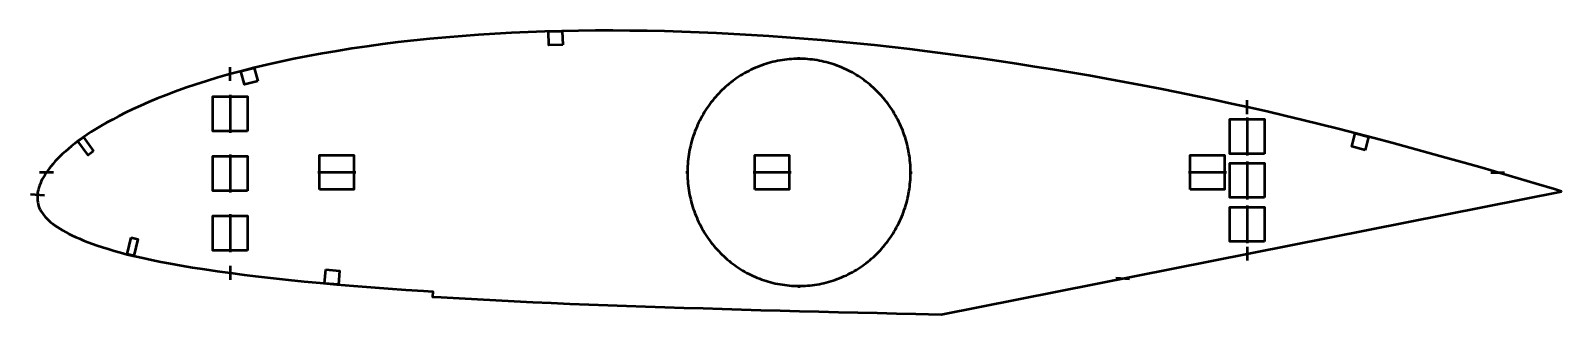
# Model space of a CAD drawing. Header units: metres. Extents: x -2 to 442, y 59 to 141.
import ezdxf

# ---------------------------------------------------------------- set-up
doc = ezdxf.new("R2010")
doc.units = ezdxf.units.M
doc.layers.add('Layer', color=1, linetype='Continuous', lineweight=50)

msp = doc.modelspace()

# ---------------------------------------------------------------- linework, layer by layer
at = {"layer": 'Layer'}
for p, q in [((221.25, 132.95), (221.25, 133.45)), ((56.25, 126.52), (56.25, 130.52)), ((56.25, 122.48), (56.25, 111.48)), ((351.25, 116.92), (351.25, 120.92)), ((351.25, 115.92), (351.25, 104.92)), ((56.25, 105.18), (56.25, 94.18)), ((351.25, 103.17), (351.25, 92.17)), ((4.96, 100), (0.96, 100)), ((92.66, 100), (81.66, 100)), ((188.89, 100), (188.39, 100)), ((218.94, 100), (207.94, 100)), ((253.61, 100), (254.11, 100)), ((345.23, 100), (334.23, 100)), ((421.92, 100), (425.92, 100)), ((2.34, 93.33), (-1.64, 93.63)), ((351.25, 90.42), (351.25, 79.42)), ((56.25, 87.88), (56.25, 76.88)), ((351.25, 78.41), (351.25, 74.41)), ((56.25, 72.85), (56.25, 68.85)), ((221.25, 67.05), (221.25, 66.55)), ((313.17, 69.41), (317.16, 69.1))]:
    msp.add_line(p, q, dxfattribs=at)
for points in [[(442.41, 94.49), (442.41, 94.49), (440.39, 95.1), (435.14, 96.68), (429.9, 98.25), (424.66, 99.79), (419.41, 101.3), (414.17, 102.78), (408.91, 104.25), (403.67, 105.71), (398.45, 107.16), (393.25, 108.57), (388.06, 109.95), (382.88, 111.3), (377.7, 112.61), (372.53, 113.9), (367.36, 115.17), (362.2, 116.41), (357.04, 117.62), (351.88, 118.79), (346.72, 119.92), (341.55, 121.03), (336.38, 122.12), (331.2, 123.19), (326.03, 124.22), (320.85, 125.23), (315.67, 126.2), (310.48, 127.14), (305.29, 128.06), (300.09, 128.96), (294.89, 129.83), (289.69, 130.66), (284.48, 131.47), (279.28, 132.25), (274.09, 133), (268.9, 133.73), (263.72, 134.42), (258.55, 135.09), (253.39, 135.72), (248.25, 136.31), (243.12, 136.87), (238, 137.4), (232.89, 137.9), (227.79, 138.36), (222.69, 138.78), (217.6, 139.17), (212.52, 139.52), (207.44, 139.85), (202.37, 140.14), (197.31, 140.39), (192.26, 140.6), (187.22, 140.78), (182.19, 140.92), (177.18, 141.03), (172.18, 141.1), (167.2, 141.13), (162.25, 141.12), (157.33, 141.08), (152.43, 140.99), (147.56, 140.86), (142.71, 140.67), (137.87, 140.46), (133.06, 140.2), (128.28, 139.9), (123.53, 139.55), (118.81, 139.15), (114.13, 138.71), (109.5, 138.24), (104.91, 137.73), (100.39, 137.17), (95.92, 136.56), (91.52, 135.9), (87.2, 135.2), (82.94, 134.46), (78.76, 133.69), (74.68, 132.9), (70.71, 132.08), (66.86, 131.23), (63.13, 130.34), (59.53, 129.41), (56.04, 128.46), (52.67, 127.49), (49.42, 126.5), (46.29, 125.5), (43.29, 124.49), (40.42, 123.47), (37.67, 122.44), (35.06, 121.4), (32.57, 120.37), (30.23, 119.35), (28.02, 118.33), (25.94, 117.33), (23.99, 116.34), (22.16, 115.38), (20.44, 114.43), (18.83, 113.5), (17.33, 112.6), (15.93, 111.73), (14.63, 110.87), (13.41, 110.03), (12.28, 109.21), (11.21, 108.4), (10.23, 107.62), (9.3, 106.84), (8.43, 106.09), (7.62, 105.35), (6.87, 104.62), (6.17, 103.91), (5.51, 103.21), (4.9, 102.52), (4.33, 101.84), (3.81, 101.18), (3.33, 100.52), (2.87, 99.86), (2.45, 99.22), (2.07, 98.61), (1.73, 98.02), (1.44, 97.42), (1.18, 96.82), (0.96, 96.24), (0.77, 95.66), (0.61, 95.06), (0.48, 94.52), (0.39, 94.03), (0.35, 93.45), (0.32, 92.9), (0.32, 92.36), (0.34, 91.83), (0.41, 91.31), (0.51, 90.79), (0.67, 90.26), (0.87, 89.74), (1.13, 89.21), (1.43, 88.68), (1.77, 88.15), (2.17, 87.62), (2.6, 87.1), (3.08, 86.59), (3.6, 86.08), (4.16, 85.58), (4.76, 85.08), (5.42, 84.6), (6.13, 84.12), (6.88, 83.64), (7.69, 83.16), (8.55, 82.69), (9.47, 82.21), (10.44, 81.73), (11.46, 81.25), (12.55, 80.77), (13.71, 80.28), (14.95, 79.8), (16.27, 79.31), (17.69, 78.81), (19.2, 78.31), (20.82, 77.79), (22.56, 77.27), (24.42, 76.75), (26.41, 76.22), (28.57, 75.7), (30.9, 75.17), (33.41, 74.63), (36.1, 74.08), (38.98, 73.53), (42.06, 72.98), (45.34, 72.43), (48.81, 71.89), (52.49, 71.36), (56.34, 70.83), (60.35, 70.32), (64.5, 69.8), (68.77, 69.29), (73.17, 68.81), (77.71, 68.36), (82.37, 67.92), (87.15, 67.51), (92.03, 67.11), (97, 66.72), (102.05, 66.33), (107.16, 65.96), (112.31, 65.61), (115.01, 65.44), (114.92, 63.94), (117.42, 63.78), (122.66, 63.48), (127.95, 63.19), (133.27, 62.9), (138.63, 62.63), (144, 62.37), (149.4, 62.13), (154.82, 61.91), (160.27, 61.7), (165.75, 61.49), (171.24, 61.29), (176.76, 61.09), (182.3, 60.9), (187.85, 60.73), (193.42, 60.56), (199, 60.4), (204.6, 60.23), (210.2, 60.07), (215.81, 59.91), (221.42, 59.76), (227.04, 59.62), (232.67, 59.48), (238.3, 59.35), (243.93, 59.22), (249.56, 59.09), (255.18, 58.96), (262.46, 58.8), (442.41, 94.49)], [(253.61, 100), (253.61, 100.69), (253.58, 101.38), (253.55, 102.08), (253.5, 102.77), (253.44, 103.46), (253.36, 104.14), (253.26, 104.83), (253.16, 105.51), (253.04, 106.19), (252.9, 106.87), (252.75, 107.55), (252.59, 108.22), (252.41, 108.89), (252.22, 109.55), (252.02, 110.22), (251.8, 110.87), (251.57, 111.52), (251.33, 112.17), (251.07, 112.81), (250.8, 113.44), (250.51, 114.07), (250.22, 114.7), (249.91, 115.31), (249.58, 115.92), (249.25, 116.53), (248.9, 117.12), (248.54, 117.71), (248.17, 118.29), (247.79, 118.86), (247.39, 119.42), (246.99, 119.98), (246.57, 120.53), (246.14, 121.06), (245.7, 121.59), (245.25, 122.11), (244.79, 122.62), (244.31, 123.12), (243.83, 123.6), (243.34, 124.08), (242.84, 124.55), (242.33, 125.01), (241.81, 125.45), (241.28, 125.89), (240.74, 126.31), (240.19, 126.72), (239.63, 127.12), (239.07, 127.51), (238.5, 127.88), (237.92, 128.24), (237.33, 128.59), (236.74, 128.93), (236.14, 129.26), (235.53, 129.57), (234.92, 129.87), (234.3, 130.15), (233.67, 130.43), (233.04, 130.69), (232.41, 130.93), (231.77, 131.16), (231.12, 131.38), (230.47, 131.59), (229.82, 131.78), (229.16, 131.95), (228.5, 132.11), (227.83, 132.26), (227.17, 132.4), (226.5, 132.52), (225.83, 132.62), (225.15, 132.71), (224.48, 132.79), (223.8, 132.85), (223.12, 132.9), (222.44, 132.93), (221.76, 132.95), (221.08, 132.95), (220.4, 132.94), (219.72, 132.91), (219.04, 132.87), (218.36, 132.82), (217.69, 132.75), (217.01, 132.67), (216.34, 132.57), (215.67, 132.46), (215, 132.33), (214.33, 132.19), (213.67, 132.03), (213.01, 131.87), (212.35, 131.68), (211.7, 131.49), (211.06, 131.27), (210.41, 131.05), (209.77, 130.81), (209.14, 130.56), (208.51, 130.29), (207.89, 130.01), (207.27, 129.72), (206.66, 129.41), (206.06, 129.1), (205.46, 128.76), (204.87, 128.42), (204.29, 128.06), (203.71, 127.7), (203.15, 127.31), (202.59, 126.92), (202.04, 126.52), (201.49, 126.1), (200.96, 125.67), (200.43, 125.23), (199.92, 124.78), (199.41, 124.32), (198.91, 123.84), (198.43, 123.36), (197.95, 122.87), (197.48, 122.36), (197.03, 121.85), (196.58, 121.33), (196.15, 120.8), (195.72, 120.25), (195.31, 119.7), (194.91, 119.14), (194.52, 118.58), (194.14, 118), (193.78, 117.42), (193.42, 116.82), (193.08, 116.23), (192.75, 115.62), (192.44, 115.01), (192.13, 114.39), (191.84, 113.76), (191.57, 113.13), (191.3, 112.49), (191.05, 111.85), (190.81, 111.2), (190.59, 110.54), (190.38, 109.89), (190.18, 109.22), (190, 108.56), (189.83, 107.89), (189.67, 107.21), (189.53, 106.53), (189.4, 105.85), (189.29, 105.17), (189.19, 104.49), (189.1, 103.8), (189.03, 103.11), (188.97, 102.42), (188.93, 101.73), (188.9, 101.04), (188.89, 100.35), (188.89, 99.65), (188.9, 98.96), (188.93, 98.27), (188.97, 97.58), (189.03, 96.89), (189.1, 96.2), (189.19, 95.51), (189.29, 94.83), (189.4, 94.15), (189.53, 93.47), (189.67, 92.79), (189.83, 92.11), (190, 91.44), (190.18, 90.78), (190.38, 90.11), (190.59, 89.46), (190.81, 88.8), (191.05, 88.15), (191.3, 87.51), (191.57, 86.87), (191.84, 86.24), (192.13, 85.61), (192.44, 84.99), (192.75, 84.38), (193.08, 83.77), (193.42, 83.18), (193.78, 82.58), (194.14, 82), (194.52, 81.42), (194.91, 80.86), (195.31, 80.3), (195.72, 79.75), (196.15, 79.2), (196.58, 78.67), (197.03, 78.15), (197.48, 77.64), (197.95, 77.13), (198.43, 76.64), (198.91, 76.16), (199.41, 75.68), (199.92, 75.22), (200.43, 74.77), (200.96, 74.33), (201.49, 73.9), (202.04, 73.48), (202.59, 73.08), (203.15, 72.69), (203.71, 72.3), (204.29, 71.94), (204.87, 71.58), (205.46, 71.24), (206.06, 70.9), (206.66, 70.59), (207.27, 70.28), (207.89, 69.99), (208.51, 69.71), (209.14, 69.44), (209.77, 69.19), (210.41, 68.95), (211.06, 68.73), (211.7, 68.51), (212.35, 68.32), (213.01, 68.13), (213.67, 67.97), (214.33, 67.81), (215, 67.67), (215.67, 67.54), (216.34, 67.43), (217.01, 67.33), (217.69, 67.25), (218.36, 67.18), (219.04, 67.13), (219.72, 67.09), (220.4, 67.06), (221.08, 67.05), (221.76, 67.05), (222.44, 67.07), (223.12, 67.1), (223.8, 67.15), (224.48, 67.21), (225.15, 67.29), (225.83, 67.38), (226.5, 67.48), (227.17, 67.6), (227.83, 67.74), (228.5, 67.89), (229.16, 68.05), (229.82, 68.22), (230.47, 68.41), (231.12, 68.62), (231.77, 68.84), (232.41, 69.07), (233.04, 69.31), (233.67, 69.57), (234.3, 69.85), (234.92, 70.13), (235.53, 70.43), (236.14, 70.74), (236.74, 71.07), (237.33, 71.41), (237.92, 71.76), (238.5, 72.12), (239.07, 72.49), (239.63, 72.88), (240.19, 73.28), (240.74, 73.69), (241.28, 74.11), (241.81, 74.55), (242.33, 74.99), (242.84, 75.45), (243.34, 75.92), (243.83, 76.4), (244.31, 76.88), (244.79, 77.38), (245.25, 77.89), (245.7, 78.41), (246.14, 78.94), (246.57, 79.47), (246.99, 80.02), (247.39, 80.58), (247.79, 81.14), (248.17, 81.71), (248.54, 82.29), (248.9, 82.88), (249.25, 83.47), (249.58, 84.08), (249.91, 84.69), (250.22, 85.3), (250.51, 85.93), (250.8, 86.56), (251.07, 87.19), (251.33, 87.83), (251.57, 88.48), (251.8, 89.13), (252.02, 89.78), (252.22, 90.45), (252.41, 91.11), (252.59, 91.78), (252.75, 92.45), (252.9, 93.13), (253.04, 93.81), (253.16, 94.49), (253.26, 95.17), (253.36, 95.86), (253.44, 96.54), (253.5, 97.23), (253.55, 97.92), (253.58, 98.62), (253.61, 99.31), (253.61, 100)]]:
    msp.add_lwpolyline(points, close=True, dxfattribs=at)
for points in [[(152.7, 137), (148.7, 136.89), (148.59, 140.89), (152.59, 141), (152.7, 137)], [(64.23, 126.49), (60.36, 125.49), (59.37, 129.37), (63.24, 130.36), (64.23, 126.49)], [(61.25, 111.98), (51.25, 111.98), (51.25, 121.98), (61.25, 121.98), (61.25, 111.98)], [(356.25, 105.42), (346.25, 105.42), (346.25, 115.42), (356.25, 115.42), (356.25, 105.42)], [(385.48, 106.49), (381.61, 107.49), (382.62, 111.36), (386.49, 110.36), (385.48, 106.49)], [(16.64, 106.19), (15.02, 105.02), (12.09, 109.07), (13.71, 110.24), (16.64, 106.19)], [(61.25, 94.68), (51.25, 94.68), (51.25, 104.68), (61.25, 104.68), (61.25, 94.68)], [(82.16, 95), (82.16, 105), (92.16, 105), (92.16, 95), (82.16, 95)], [(208.44, 95), (208.44, 105), (218.44, 105), (218.44, 95), (208.44, 95)], [(334.73, 95), (334.73, 105), (344.73, 105), (344.73, 95), (334.73, 95)], [(356.25, 92.67), (346.25, 92.67), (346.25, 102.67), (356.25, 102.67), (356.25, 92.67)], [(356.25, 79.92), (346.25, 79.92), (346.25, 89.92), (356.25, 89.92), (356.25, 79.92)], [(61.25, 77.38), (51.25, 77.38), (51.25, 87.38), (61.25, 87.38), (61.25, 77.38)], [(27.54, 81.09), (29.49, 80.62), (28.3, 75.76), (26.36, 76.24), (27.54, 81.09)], [(83.99, 71.8), (87.97, 71.45), (87.63, 67.47), (83.64, 67.81), (83.99, 71.8)]]:
    msp.add_lwpolyline(points, dxfattribs=at)

doc.saveas('drawing.dxf')
